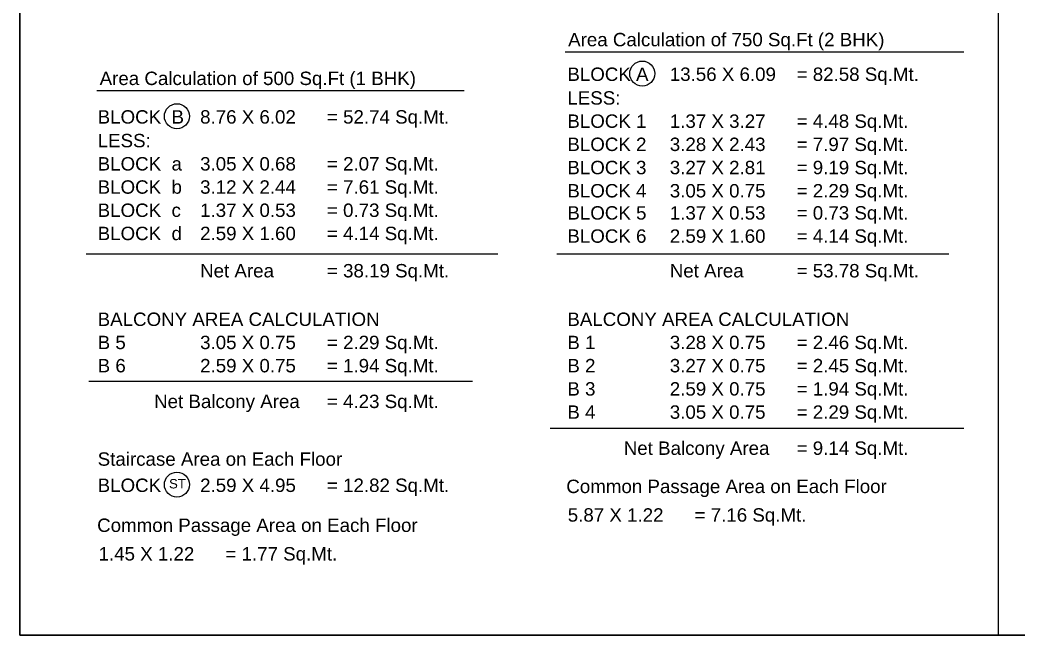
# Model space of a CAD drawing. Header units: metres. Extents: x -1441 to -394, y -133 to 518.
# Drawn here: x -582.44 to -549.73, y -64.75 to -44.59 of the extents above; entities that cross this region are included whole.
import ezdxf

# ---------------------------------------------------------------- set-up
doc = ezdxf.new("R2010")
doc.units = ezdxf.units.M
doc.header["$LTSCALE"] = 25.4
doc.layers.get('0').update_dxf_attribs({"linetype": 'CONTINUOUS'})
doc.styles.add('STYLE3', font='arial.ttf')

msp = doc.modelspace()

# ---------------------------------------------------------------- linework, layer by layer
at = {"color": 8}
msp.add_line((-550.374, -64.753), (-550.374, -24.711), dxfattribs=at)
at = {"color": 7}
for p, q in [((-564.569, -45.626), (-551.51, -45.626)), ((-579.921, -46.898), (-567.881, -46.898)), ((-580.267, -52.249), (-566.773, -52.249)), ((-564.847, -52.249), (-551.998, -52.249)), ((-580.184, -56.431), (-567.604, -56.431)), ((-565.068, -57.966), (-551.51, -57.966))]:
    msp.add_line(p, q, dxfattribs=at)
at = {"lineweight": 30}
msp.add_lwpolyline([(-522.217, -24.711), (-582.439, -24.711), (-582.439, -64.753), (-522.217, -64.753)], close=True, dxfattribs=at)
at = {"color": 7}
for centre in [(-562.045, -46.343), (-577.296, -47.743), (-577.296, -59.821)]:
    msp.add_circle(centre, 0.41, dxfattribs=at)

# ---------------------------------------------------------------- texts
at = {"color": 7, "style": 'STYLE3'}
for s, height, p in [('Area Calculation of 750 Sq.Ft (2 BHK)', 0.43924, (-564.474, -45.449)), ('Area Calculation of 500 Sq.Ft (1 BHK)', 0.43924, (-579.827, -46.72)), ('BLOCK A', 0.4392, (-564.499, -46.585)), ('13.56 X 6.09 ', 0.43924, (-561.143, -46.585)), ('= 82.58 Sq.Mt.', 0.43924, (-556.986, -46.585)), ('LESS:', 0.4392, (-564.499, -47.362)), ('BLOCK  B', 0.4392, (-579.892, -47.984)), ('8.76 X 6.02 ', 0.43924, (-576.535, -47.984)), ('= 52.74 Sq.Mt.', 0.43924, (-572.379, -47.984)), ('BLOCK 1', 0.4392, (-564.499, -48.123)), ('1.37 X 3.27', 0.43924, (-561.143, -48.123)), ('= 4.48 Sq.Mt.', 0.43924, (-556.986, -48.123)), ('LESS:', 0.4392, (-579.892, -48.761)), ('BLOCK 2', 0.4392, (-564.499, -48.883)), ('3.28 X 2.43', 0.43924, (-561.143, -48.883)), ('= 7.97 Sq.Mt.', 0.43924, (-556.986, -48.883)), ('BLOCK  a', 0.4392, (-579.892, -49.522)), ('3.05 X 0.68', 0.43924, (-576.535, -49.522)), ('= 2.07 Sq.Mt.', 0.43924, (-572.379, -49.522)), ('BLOCK 3', 0.4392, (-564.499, -49.644)), ('3.27 X 2.81', 0.43924, (-561.143, -49.644)), ('= 9.19 Sq.Mt.', 0.43924, (-556.986, -49.644)), ('BLOCK  b', 0.4392, (-579.892, -50.283)), ('3.12 X 2.44', 0.43924, (-576.535, -50.283)), ('= 7.61 Sq.Mt.', 0.43924, (-572.379, -50.283)), ('BLOCK 4', 0.4392, (-564.499, -50.405)), ('3.05 X 0.75', 0.43924, (-561.143, -50.405)), ('= 2.29 Sq.Mt.', 0.43924, (-556.986, -50.405)), ('BLOCK  c', 0.4392, (-579.892, -51.044)), ('1.37 X 0.53', 0.43924, (-576.535, -51.044)), ('= 0.73 Sq.Mt.', 0.43924, (-572.379, -51.044)), ('BLOCK 5', 0.4392, (-564.499, -51.131)), ('1.37 X 0.53 ', 0.43924, (-561.143, -51.131)), ('= 0.73 Sq.Mt.', 0.43924, (-556.986, -51.131)), ('BLOCK  d', 0.4392, (-579.892, -51.805)), ('2.59 X 1.60', 0.43924, (-576.535, -51.805)), ('= 4.14 Sq.Mt.', 0.43924, (-572.379, -51.805)), ('BLOCK 6', 0.4392, (-564.499, -51.891)), ('2.59 X 1.60', 0.43924, (-561.143, -51.891)), ('= 4.14 Sq.Mt.', 0.43924, (-556.986, -51.891)), ('Net Area', 0.4392, (-576.535, -53.027)), ('= 38.19 Sq.Mt.', 0.43924, (-572.379, -53.027)), ('Net Area', 0.4392, (-561.143, -53.027)), ('= 53.78 Sq.Mt.', 0.43924, (-556.986, -53.027)), ('BALCONY AREA CALCULATION', 0.43924, (-579.892, -54.619)), ('BALCONY AREA CALCULATION', 0.43924, (-564.499, -54.619)), ('B 5', 0.4392, (-579.892, -55.379)), ('3.05 X 0.75', 0.43924, (-576.535, -55.379)), ('= 2.29 Sq.Mt.', 0.43924, (-572.379, -55.379)), ('B 1', 0.4392, (-564.499, -55.379)), ('3.28 X 0.75', 0.43924, (-561.143, -55.379)), ('= 2.46 Sq.Mt.', 0.43924, (-556.986, -55.379)), ('B 6', 0.4392, (-579.892, -56.14)), ('2.59 X 0.75', 0.43924, (-576.535, -56.14)), ('= 1.94 Sq.Mt.', 0.43924, (-572.379, -56.14)), ('B 2', 0.4392, (-564.499, -56.14)), ('3.27 X 0.75', 0.43924, (-561.143, -56.14)), ('= 2.45 Sq.Mt.', 0.43924, (-556.986, -56.14)), ('B 3', 0.4392, (-564.499, -56.901)), ('2.59 X 0.75', 0.43924, (-561.143, -56.901)), ('= 1.94 Sq.Mt.', 0.43924, (-556.986, -56.901)), ('Net Balcony Area', 0.43924, (-578.043, -57.311)), ('= 4.23 Sq.Mt.', 0.43924, (-572.379, -57.311)), ('B 4', 0.4392, (-564.499, -57.662)), ('3.05 X 0.75', 0.43924, (-561.143, -57.662)), ('= 2.29 Sq.Mt.', 0.43924, (-556.986, -57.662)), ('Net Balcony Area', 0.43924, (-562.651, -58.845)), ('= 9.14 Sq.Mt.', 0.43924, (-556.986, -58.845)), ('Staircase Area on Each Floor', 0.43924, (-579.892, -59.202)), ('BLOCK', 0.4392, (-579.892, -60.062)), ('ST', 0.3075, (-577.552, -59.945)), ('2.59 X 4.95 ', 0.43924, (-576.535, -60.062)), ('= 12.82 Sq.Mt.', 0.43924, (-572.379, -60.062)), ('Common Passage Area on Each Floor', 0.43924, (-564.534, -60.098)), ('5.87 X 1.22', 0.43924, (-564.487, -61.035)), ('= 7.16 Sq.Mt.', 0.43924, (-560.33, -61.035)), ('Common Passage Area on Each Floor', 0.43924, (-579.909, -61.372)), ('1.45 X 1.22', 0.43924, (-579.863, -62.309)), ('= 1.77 Sq.Mt.', 0.43924, (-575.706, -62.309))]:
    msp.add_text(s, height=height, dxfattribs=at).set_placement(p)

doc.saveas('drawing.dxf')
